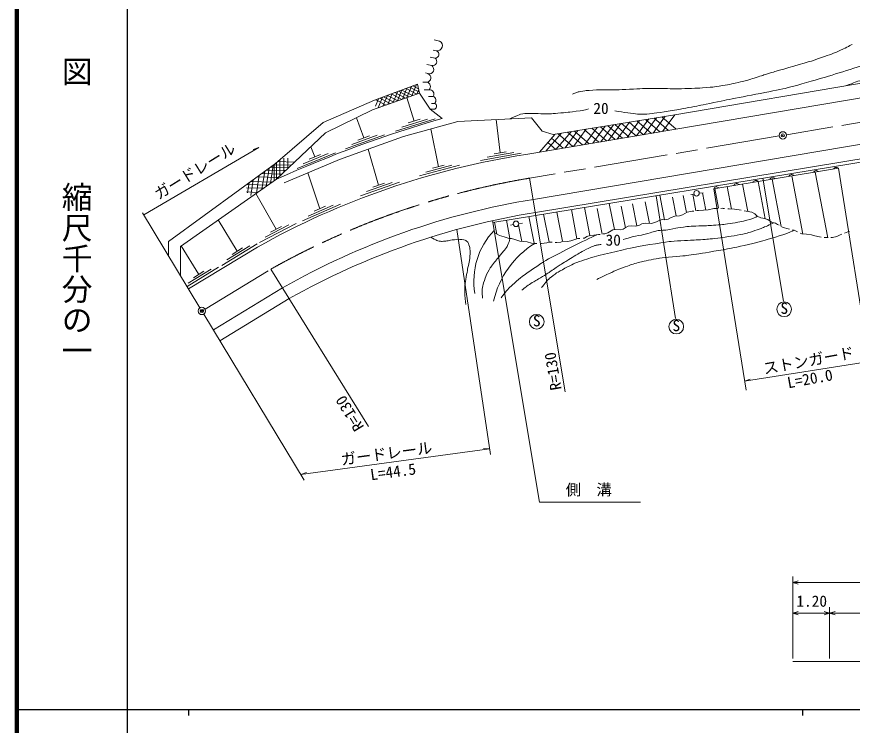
# Model space of a CAD drawing. Units: millimetres, scale not verified. Extents: x 40000 to 680000, y 20000 to 380000.
# Drawn here: x 40000 to 176094, y 202409 to 317883 of the extents above; entities that cross this region are included whole.
import ezdxf
from ezdxf.enums import TextEntityAlignment as Align

# ---------------------------------------------------------------- set-up
doc = ezdxf.new("R2010")
doc.units = ezdxf.units.MM
doc.header["$LTSCALE"] = 1000
doc.header["$PDMODE"] = 32
doc.header["$PDSIZE"] = 500
doc.linetypes.add('CHAIN', pattern=[18.5, 12, -1.5, 3.5, -1.5])
for name, color, linetype, lineweight in [('M-BGD', 7, 'Continuous', 13), ('M-BMK', 2, 'CHAIN', 13), ('M-STR-HTXT', 7, 'Continuous', 13), ('M-TTL', 2, 'Continuous', 140), ('M-TTL-BAND', 7, 'Continuous', 25), ('M-WORK', 1, 'Continuous', 13)]:
    doc.layers.add(name, color=color, linetype=linetype, lineweight=lineweight)
doc.layers.add('M-OTRS', color=6, linetype='Continuous')
doc.styles.add('@ＭＳ ゴシック', font='')
doc.styles.add('ＭＳ ゴシック', font='')
doc.styles.get('@ＭＳ ゴシック').set_extended_font_data('@MS Gothic')
doc.styles.get('ＭＳ ゴシック').set_extended_font_data('MS Gothic')

msp = doc.modelspace()

# ---------------------------------------------------------------- linework, layer by layer
at = {"layer": 'M-BGD'}
for centre in [(164778, 298543), (70161, 269930)]:
    msp.add_circle(centre, 600, dxfattribs=at)
msp.add_point((164778, 298543), dxfattribs=at)
at = {"layer": 'M-BMK'}
for p, q in [((191168, 303002), (165370, 298643)), ((164187, 298443), (123540, 291575)), ((70674, 270241), (81408, 276754))]:
    msp.add_line(p, q, dxfattribs=at)
msp.add_arc((144860, 163673), 129667, 99.46347, 119.29743, dxfattribs=at)
at = {"layer": 'M-OTRS'}
msp.add_point((70161, 269930), dxfattribs=at)
at = {"layer": 'M-STR-HTXT'}
for p, q in [((79460, 296588), (60705, 285585)), ((79460, 296588), (78535, 296255)), ((179139, 260149), (173842, 293181)), ((158786, 257034), (153525, 289843)), ((117148, 246524), (111670, 283195)), ((117010, 247448), (116028, 247498))]:
    msp.add_line(p, q, dxfattribs=at)
for points in [[(141595, 238755), (125156, 238755), (117515, 284650)], [(178895, 261671), (158553, 258487), (159478, 258818)], [(117010, 247448), (86250, 243291), (87183, 243604)]]:
    msp.add_lwpolyline(points, dxfattribs=at)
at = {"layer": 'M-TTL'}
msp.add_line((40000, 380000), (40000, 20000), dxfattribs=at)
at = {"layer": 'M-TTL-BAND'}
for p, q in [((58000, 370000), (58000, 20000)), ((40000, 205000), (579000, 205000)), ((68000, 205000), (68000, 204000)), ((168000, 205000), (168000, 204000))]:
    msp.add_line(p, q, dxfattribs=at)
at = {"layer": 'M-WORK'}
for p, q in [((108002, 314097), (108881, 313918)), ((107833, 312435), (108367, 312326)), ((107327, 311307), (108156, 311138)), ((106807, 310118), (107591, 309912)), ((196005, 310187), (147193, 301918)), ((106555, 308733), (106974, 308600)), ((102826, 304443), (103560, 306243)), ((103567, 304709), (104306, 306522)), ((105593, 305572), (103999, 306407)), ((104369, 304997), (105114, 306823)), ((105445, 306139), (104544, 306610)), ((106132, 307211), (106837, 307211)), ((194104, 307448), (122899, 295416)), ((99654, 303305), (100365, 305049)), ((102073, 304173), (100386, 305057)), ((100461, 303594), (101178, 305353)), ((102734, 304410), (101036, 305299)), ((101288, 303891), (102012, 305664)), ((103299, 304613), (101592, 305507)), ((102024, 304155), (102753, 305941)), ((103886, 304824), (102169, 305723)), ((104456, 305028), (102730, 305932)), ((105163, 305282), (103425, 306192)), ((105163, 305282), (105471, 306037)), ((106383, 305958), (107163, 305958)), ((107069, 304898), (107826, 304898)), ((98441, 303301), (98936, 304515)), ((100170, 303490), (98515, 304357)), ((98846, 303015), (99551, 304745)), ((100821, 303723), (99154, 304596)), ((101438, 303945), (99762, 304823)), ((104732, 300863), (103531, 304696)), ((107575, 303742), (108077, 303742)), ((107356, 302831), (108077, 302831)), ((96516, 298123), (95323, 301418)), ((108140, 301239), (101719, 299227)), ((106930, 301206), (102732, 299890)), ((105686, 301162), (103778, 300563)), ((118751, 295702), (118105, 301121)), ((139430, 298210), (141441, 300973)), ((140938, 298464), (142943, 301220)), ((143375, 298876), (141022, 300904)), ((142192, 298676), (144192, 301425)), ((144747, 299108), (142400, 301130)), ((143645, 298922), (145639, 301663)), ((146143, 299344), (143802, 301361)), ((147383, 299553), (145048, 301565)), ((145205, 299185), (147193, 301918)), ((108681, 293442), (107450, 299601)), ((191774, 299528), (124146, 288100)), ((130696, 296734), (132741, 299544)), ((134800, 297427), (132465, 299439)), ((132506, 297039), (134543, 299840)), ((136059, 297640), (133672, 299697)), ((133810, 297260), (135842, 300053)), ((137473, 297879), (135092, 299930)), ((135152, 297487), (137179, 300273)), ((138641, 298076), (136265, 300123)), ((136371, 297693), (138394, 300472)), ((139769, 298267), (137399, 300309)), ((137801, 297934), (139818, 300706)), ((140891, 298456), (138526, 300494)), ((142087, 298659), (139728, 300691)), ((99904, 298648), (93577, 296358)), ((98697, 298562), (94560, 297064)), ((97456, 298464), (95576, 297783)), ((125147, 295796), (127636, 298705)), ((126188, 295972), (128672, 298875)), ((129022, 296451), (127114, 298095)), ((127822, 296248), (130299, 299143)), ((130602, 296718), (128190, 298796)), ((129332, 296503), (131382, 299320)), ((132129, 296976), (129724, 299048)), ((133259, 297167), (130859, 299235)), ((124473, 285987), (192196, 297113)), ((127822, 296248), (126505, 297383)), ((91916, 295705), (85696, 293141)), ((90714, 295566), (86646, 293890)), ((89479, 295414), (87630, 294652)), ((88555, 295033), (87879, 296672)), ((98953, 290427), (97270, 296289)), ((122179, 295666), (115563, 294440)), ((120974, 295779), (116648, 294977)), ((117567, 284341), (192282, 296615)), ((119734, 295885), (117767, 295520)), ((82326, 294120), (82326, 291404)), ((85252, 294180), (82497, 294266)), ((82878, 294593), (82878, 291928)), ((83488, 294850), (83488, 292506)), ((84137, 294846), (84137, 293122)), ((79923, 289724), (80390, 292686)), ((80639, 290225), (81110, 293211)), ((83792, 292795), (80672, 292892)), ((84286, 293263), (81308, 293356)), ((81318, 290700), (81792, 293709)), ((84725, 293680), (81875, 293769)), ((81953, 293826), (81953, 291143)), ((112101, 293675), (105602, 291934)), ((110891, 293693), (106641, 292554)), ((109646, 293701), (107715, 293183)), ((153525, 289843), (173842, 293181)), ((78108, 288753), (78511, 291317)), ((79042, 289108), (79504, 292040)), ((82623, 291686), (79165, 291794)), ((83186, 292219), (79890, 292322)), ((89372, 286583), (87394, 292452)), ((129351, 256771), (123540, 291575)), ((164894, 271549), (161547, 291566)), ((163031, 291405), (164518, 283676)), ((166240, 291932), (168064, 282454)), ((170033, 292555), (172088, 281874)), ((80900, 290407), (77412, 290516)), ((80216, 289929), (77419, 290017)), ((77614, 289175), (77878, 290856)), ((81645, 290928), (78128, 291038)), ((102344, 290928), (96002, 288682)), ((101137, 290851), (96989, 289382)), ((99895, 290761), (98010, 290094)), ((155704, 290201), (156407, 286545)), ((158219, 290614), (159079, 286145)), ((160741, 291028), (161908, 284966)), ((79259, 289260), (77417, 289317)), ((82244, 283240), (78960, 289051)), ((147276, 268726), (144147, 288707)), ((144752, 288807), (145526, 284784)), ((148552, 288753), (149088, 285971)), ((149816, 288920), (150298, 288985)), ((150103, 288959), (150622, 286262)), ((151180, 289105), (151796, 289189)), ((151689, 289175), (152227, 286381)), ((153693, 289870), (154312, 286655)), ((92713, 287349), (86567, 284612)), ((91516, 287177), (87496, 285387)), ((136522, 287455), (137343, 283189)), ((140307, 287413), (141001, 283802)), ((142378, 287739), (143061, 284194)), ((146818, 288452), (147402, 285416)), ((60492, 285937), (69850, 270444)), ((90285, 286990), (88458, 286177)), ((127990, 286053), (128904, 281306)), ((130335, 286438), (131250, 281683)), ((132466, 286788), (133340, 282247)), ((134547, 286651), (135355, 282453)), ((138476, 286992), (139151, 283482)), ((149197, 286016), (148422, 285594)), ((150033, 286174), (149197, 286016)), ((150287, 286211), (150033, 286174)), ((151036, 286319), (150782, 286283)), ((151845, 286370), (151036, 286319)), ((152621, 286404), (151845, 286370)), ((153548, 286623), (152621, 286404)), ((153917, 286645), (153548, 286623)), ((154191, 286648), (153917, 286645)), ((154965, 286657), (154691, 286654)), ((155038, 286653), (154965, 286657)), ((155302, 286628), (155038, 286653)), ((156064, 286555), (155800, 286581)), ((156907, 286522), (156064, 286555)), ((157646, 286402), (156907, 286522)), ((157978, 286343), (157646, 286402)), ((158802, 286197), (158470, 286255)), ((159706, 286016), (158802, 286197)), ((160229, 285746), (159706, 286016)), ((75927, 279679), (72824, 284762)), ((119774, 284703), (120342, 281749)), ((123431, 285304), (124269, 280951)), ((125821, 285697), (126698, 281142)), ((144779, 284751), (143953, 284329)), ((145116, 284818), (144779, 284751)), ((145538, 284785), (145116, 284818)), ((146094, 284886), (145538, 284785)), ((146600, 285173), (146094, 284886)), ((147207, 285392), (146600, 285173)), ((147933, 285459), (147207, 285392)), ((148422, 285594), (147933, 285459)), ((160617, 285375), (160229, 285746)), ((161190, 285088), (160617, 285375)), ((161528, 285038), (161190, 285088)), ((162354, 284852), (161528, 285038)), ((162924, 284404), (162354, 284852)), ((85533, 284208), (79565, 281101)), ((84348, 283963), (80445, 281931)), ((83131, 283702), (81357, 282778)), ((117834, 284384), (118204, 282461)), ((120417, 283925), (120898, 283999)), ((121743, 283962), (122264, 281257)), ((121778, 284134), (122392, 284229)), ((137115, 283149), (136265, 282646)), ((137536, 283199), (137115, 283149)), ((138295, 283149), (137536, 283199)), ((138801, 283233), (138295, 283149)), ((139104, 283452), (138801, 283233)), ((139577, 283722), (139104, 283452)), ((140099, 283807), (139577, 283722)), ((140774, 283773), (140099, 283807)), ((141347, 283874), (140774, 283773)), ((141803, 284110), (141347, 283874)), ((142342, 284211), (141803, 284110)), ((143312, 284194), (142342, 284211)), ((143953, 284329), (143312, 284194)), ((163585, 284238), (162924, 284404)), ((163927, 284042), (163585, 284238)), ((164161, 283905), (163927, 284042)), ((164825, 283515), (164592, 283652)), ((165628, 283310), (164825, 283515)), ((165877, 283250), (165628, 283310)), ((166612, 283075), (166363, 283135)), ((118636, 282237), (117847, 282656)), ((119412, 282001), (118636, 282237)), ((120188, 281765), (119412, 282001)), ((120593, 281731), (120188, 281765)), ((121149, 281596), (120593, 281731)), ((131386, 281715), (130745, 281529)), ((131473, 281726), (131386, 281715)), ((131737, 281749), (131473, 281726)), ((132499, 281816), (132235, 281792)), ((132853, 282086), (132499, 281816)), ((133376, 282254), (132853, 282086)), ((134005, 282292), (133376, 282254)), ((134763, 282380), (134005, 282292)), ((135021, 282413), (134763, 282380)), ((135775, 282511), (135517, 282478)), ((136265, 282646), (135775, 282511)), ((166927, 282936), (166612, 283075)), ((167172, 282819), (166927, 282936)), ((167869, 282486), (167623, 282603)), ((168645, 282418), (167869, 282486)), ((169437, 282334), (168645, 282418)), ((169977, 282149), (169437, 282334)), ((170774, 282015), (169977, 282149)), ((171030, 281980), (170774, 282015)), ((171782, 281879), (171526, 281913)), ((171825, 281876), (171782, 281879)), ((172085, 281885), (171825, 281876)), ((172844, 281912), (172584, 281903)), ((173552, 282081), (172844, 281912)), ((174136, 282324), (173552, 282081)), ((174381, 282426), (174136, 282324)), ((175087, 282722), (174842, 282619)), ((175374, 282799), (175087, 282722)), ((175638, 282867), (175374, 282799)), ((69648, 275869), (66793, 280546)), ((79143, 280868), (73400, 277363)), ((77977, 280543), (74221, 278251)), ((121942, 281293), (121149, 281596)), ((122465, 281242), (121942, 281293)), ((123139, 281175), (122465, 281242)), ((123864, 280972), (123139, 281175)), ((124466, 280945), (123864, 280972)), ((124733, 280943), (124466, 280945)), ((125500, 280939), (125233, 280940)), ((126343, 281023), (125500, 280939)), ((126681, 281141), (126343, 281023)), ((126948, 281138), (126681, 281141)), ((127222, 281125), (126948, 281138)), ((127996, 281091), (127722, 281103)), ((128620, 281158), (127996, 281091)), ((128924, 281310), (128620, 281158)), ((129699, 281242), (128924, 281310)), ((130273, 281360), (129699, 281242)), ((130745, 281529), (130273, 281360)), ((67980, 273524), (79228, 280348)), ((76781, 280200), (75074, 279158)), ((72863, 277058), (67743, 273933)), ((71698, 276733), (67942, 274441)), ((70502, 276390), (68794, 275348)), ((97295, 251076), (81408, 276754)), ((72029, 266837), (83309, 273681)), ((73088, 265084), (84387, 271939)), ((70471, 269416), (86802, 242378)), ((166399, 213294), (166399, 226680)), ((166399, 225680), (167299, 225930)), ((166399, 225680), (217399, 225680)), ((166399, 225680), (167299, 225430)), ((166399, 220680), (167299, 220930)), ((166399, 220680), (172399, 220680)), ((166399, 220680), (167299, 220430)), ((172399, 220680), (171499, 220930)), ((172399, 220680), (171499, 220430)), ((172399, 213294), (172399, 221680)), ((172399, 220680), (173299, 220930)), ((172399, 220680), (187399, 220680)), ((172399, 220680), (173299, 220430)), ((166399, 212794), (172399, 212794)), ((172399, 212794), (187399, 212794))]:
    msp.add_line(p, q, dxfattribs=at)
for points in [[(64705, 278963), (64705, 281252), (82161, 293978), (89900, 300618), (98301, 304277), (105252, 306875), (105626, 305448), (107356, 302831), (109293, 301297)], [(105626, 305448), (97928, 302685), (90316, 298983), (82326, 291404), (66665, 280456), (66665, 275718)], [(83543, 290830), (92559, 294626), (97270, 296289), (102997, 298353), (111837, 300832), (123827, 301386), (125576, 299252), (127370, 298661), (147193, 301918)]]:
    msp.add_lwpolyline(points, dxfattribs=at)
for centre, radius in [((150730, 289112), 450), ((121328, 284133), 450), ((165001, 270207), 1200), ((124695, 268170), 1200), ((147416, 267384), 1200)]:
    msp.add_circle(centre, radius, dxfattribs=at)
for centre, radius, start, end in [((108494, 313164), 848, 261.37039, 62.86418), ((108178, 311747), 609, 267.9977, 71.87101), ((107722, 310595), 695, 259.10092, 51.37797), ((107196, 309296), 731, 252.20602, 57.36476), ((106729, 307923), 720, 278.58697, 70.18792), ((106646, 306492), 744, 314.12941, 75.12516), ((107265, 305284), 681, 325.47929, 98.53147), ((107556, 304234), 717, 316.67264, 67.85328), ((107889, 303286), 493, 292.44812, 67.55188), ((164842, 108172), 200956, 106.04702, 114.24362), ((142679, 167267), 129667, 98.77459, 119.29743), ((170236, 292305), 500, 43.36918, 155.29009), ((173479, 292837), 500, 43.36918, 155.29009), ((163141, 291151), 500, 41.71695, 156.94232), ((166217, 291657), 500, 41.71695, 156.94232), ((153985, 289647), 500, 41.71695, 156.94232), ((157280, 290188), 500, 41.71695, 156.94232), ((160368, 290696), 500, 41.71695, 156.94232), ((143322, 168752), 120879, 99.12776, 119.76672), ((143785, 166660), 120879, 99.19301, 119.4314), ((126257, 274841), 11800, 135.91176, 189.96532), ((132237, 268233), 14940, 121.68331, 167.17674)]:
    msp.add_arc(centre, radius, start, end, dxfattribs=at)
for points, knots in [([(192971, 316070), (190122, 314824), (181476, 311321), (178564, 310233), (176985, 309643), (172145, 308174), (170532, 307688), (169468, 307367), (166261, 306446), (165177, 306201), (163278, 305771), (157534, 304698), (155625, 304317), (154784, 304149), (152267, 303625), (151427, 303457), (150813, 303334), (148969, 302974), (148353, 302862), (147864, 302773), (146393, 302529), (145902, 302451), (145487, 302386), (144241, 302197), (143824, 302144), (143528, 302107), (142636, 302016), (142337, 302003), (142092, 301992), (141353, 301998), (141109, 302026), (140374, 302111), (138855, 302318), (137392, 302518)], [0, 0, 0, 0, 1, 1, 1, 2, 2, 2, 3, 3, 3, 4, 4, 4, 5, 5, 5, 6, 6, 6, 7, 7, 7, 8, 8, 8, 9, 9, 9, 10, 10, 10, 11, 11, 11, 11]), ([(224216, 316107), (223779, 316102), (222471, 316020), (222037, 315970), (220898, 315840), (217490, 315370), (216354, 315211), (216141, 315181), (215505, 315057), (215292, 315026), (215150, 315005), (214723, 314965), (214580, 314955), (214525, 314951), (214357, 314952), (214302, 314955), (213687, 314986), (211844, 315096), (211230, 315126), (210602, 315158), (208718, 315243), (208090, 315268), (207665, 315285), (206390, 315346), (205965, 315339), (205254, 315327), (203123, 315229), (202414, 315169), (201764, 315114), (199819, 314893), (199179, 314768), (198154, 314567), (195092, 313869), (194099, 313545), (192439, 313003), (187582, 311036), (185939, 310447), (185354, 310237), (183551, 309758), (182964, 309555), (182695, 309461), (181931, 309068), (181666, 308964), (181095, 308742), (179364, 308126), (178785, 307925), (178339, 307771), (176984, 307359), (176542, 307194), (176251, 307084), (175737, 306883), (175174, 306658)], [0, 0, 0, 0, 1, 1, 1, 2, 2, 2, 3, 3, 3, 4, 4, 4, 5, 5, 5, 6, 6, 6, 7, 7, 7, 8, 8, 8, 9, 9, 9, 10, 10, 10, 11, 11, 11, 12, 12, 12, 13, 13, 13, 14, 14, 14, 15, 15, 15, 16, 16, 16, 17, 17, 17, 17]), ([(176066, 313375), (175721, 313178), (174663, 312628), (174304, 312459), (173988, 312310), (173018, 311906), (172690, 311784), (172049, 311547), (170115, 310866), (169462, 310664), (168318, 310310), (164859, 309341), (163710, 309004), (163266, 308873), (161938, 308464), (161497, 308326), (161074, 308194), (159813, 307779), (159389, 307651), (159094, 307563), (158204, 307318), (157905, 307247), (157542, 307160), (156449, 306931), (156083, 306859), (155801, 306803), (154951, 306653), (154667, 306606), (154415, 306564), (153658, 306443), (153404, 306416), (152974, 306371), (151679, 306264), (151247, 306244), (150493, 306209), (148231, 306147), (147477, 306140), (146876, 306134), (145071, 306179), (144469, 306181), (143956, 306183), (142416, 306173), (141903, 306157), (141066, 306131), (138556, 305993), (137718, 305971), (137152, 305956), (135451, 305985), (134885, 305971), (134460, 305960), (133186, 305887), (132763, 305846), (132530, 305824), (131834, 305707), (131605, 305656), (131459, 305623), (131033, 305480), (130894, 305427), (130806, 305394), (130677, 305343), (130527, 305284)], [0, 0, 0, 0, 1, 1, 1, 2, 2, 2, 3, 3, 3, 4, 4, 4, 5, 5, 5, 6, 6, 6, 7, 7, 7, 8, 8, 8, 9, 9, 9, 10, 10, 10, 11, 11, 11, 12, 12, 12, 13, 13, 13, 14, 14, 14, 15, 15, 15, 16, 16, 16, 17, 17, 17, 18, 18, 18, 19, 19, 19, 20, 20, 20, 20]), ([(133143, 302845), (132800, 302759), (132390, 302648), (132208, 302617), (131786, 302543), (130510, 302379), (130083, 302333), (129490, 302270), (127705, 302112), (127109, 302074), (126821, 302055), (125956, 302045), (125668, 302050), (125371, 302055), (124479, 302113), (124181, 302121), (123950, 302127), (123255, 302142), (123024, 302121), (122781, 302099), (122048, 301995), (121820, 301908), (121524, 301795), (120892, 301501), (120334, 301224)], [0, 0, 0, 0, 1, 1, 1, 2, 2, 2, 3, 3, 3, 4, 4, 4, 5, 5, 5, 6, 6, 6, 7, 7, 7, 8, 8, 8, 8]), ([(138796, 281571), (139111, 281682), (140073, 281965), (140398, 282043), (140735, 282124), (141764, 282283), (142101, 282364), (142372, 282428), (143165, 282694), (143434, 282768), (143638, 282825), (144253, 282992), (144462, 283021), (144777, 283066), (145733, 283095), (146048, 283139), (146378, 283186), (147353, 283419), (147682, 283473), (148054, 283534), (149175, 283688), (149550, 283716), (150160, 283761), (151993, 283801), (152603, 283834), (153116, 283862), (154656, 283958), (155166, 284019), (155743, 284089), (157464, 284376), (158033, 284492), (158382, 284562), (159420, 284823), (159753, 284947), (159933, 285014), (160302, 285187), (160643, 285358)], [0, 0, 0, 0, 1, 1, 1, 2, 2, 2, 3, 3, 3, 4, 4, 4, 5, 5, 5, 6, 6, 6, 7, 7, 7, 8, 8, 8, 9, 9, 9, 10, 10, 10, 11, 11, 11, 12, 12, 12, 12]), ([(125501, 273732), (125626, 273912), (126029, 274432), (126170, 274600), (126288, 274739), (126658, 275144), (126797, 275262), (127014, 275448), (127696, 275970), (127941, 276117), (128471, 276436), (130098, 277335), (130663, 277587), (131207, 277830), (132894, 278424), (133468, 278583), (134753, 278940), (138641, 279895), (139947, 280165), (141202, 280425), (144996, 281071), (146268, 281234), (147028, 281332), (149328, 281423), (150093, 281470), (150607, 281502), (152150, 281585), (152663, 281632), (153267, 281689), (155075, 281896), (155675, 281990), (156339, 282094), (158325, 282458), (158977, 282624), (159487, 282754), (160984, 283270), (161472, 283467), (161833, 283613), (162660, 283990), (163324, 284306)], [0, 0, 0, 0, 1, 1, 1, 2, 2, 2, 3, 3, 3, 4, 4, 4, 5, 5, 5, 6, 6, 6, 7, 7, 7, 8, 8, 8, 9, 9, 9, 10, 10, 10, 11, 11, 11, 12, 12, 12, 13, 13, 13, 13]), ([(134498, 275058), (135101, 275372), (136944, 276247), (137568, 276516), (138041, 276721), (139491, 277261), (139979, 277427), (140365, 277558), (141538, 277908), (141935, 278000), (142487, 278128), (144157, 278448), (144718, 278523), (145548, 278634), (148052, 278829), (148883, 278928), (149449, 278995), (151138, 279257), (151700, 279349), (152737, 279520), (155848, 280036), (156877, 280247), (157810, 280437), (160587, 281104), (161505, 281356), (162340, 281586), (164830, 282338), (165636, 282655), (165852, 282739), (166199, 282896), (166590, 283082)], [0, 0, 0, 0, 1, 1, 1, 2, 2, 2, 3, 3, 3, 4, 4, 4, 5, 5, 5, 6, 6, 6, 7, 7, 7, 8, 8, 8, 9, 9, 9, 10, 10, 10, 10]), ([(113159, 270998), (113103, 271380), (112992, 272534), (112973, 272920), (112961, 273170), (112977, 273920), (113007, 274168), (113071, 274691), (113351, 276247), (113445, 276765), (113486, 276986), (113645, 277640), (113682, 277861), (113726, 278126), (113837, 278925), (113850, 279194), (113861, 279410), (113841, 280061), (113800, 280273), (113765, 280450), (113577, 280965), (113479, 281116), (113416, 281213), (113134, 281435), (113024, 281470), (112817, 281537), (112162, 281611), (111944, 281610), (111689, 281608), (110931, 281495), (110679, 281458), (110520, 281434), (110047, 281326), (109887, 281306), (109743, 281288), (109306, 281262), (109162, 281272), (109011, 281283), (108555, 281341), (108420, 281407), (108219, 281505), (107838, 281722), (107456, 281951)], [0, 0, 0, 0, 1, 1, 1, 2, 2, 2, 3, 3, 3, 4, 4, 4, 5, 5, 5, 6, 6, 6, 7, 7, 7, 8, 8, 8, 9, 9, 9, 10, 10, 10, 11, 11, 11, 12, 12, 12, 13, 13, 13, 14, 14, 14, 14]), ([(115879, 272029), (115836, 272272), (115785, 273013), (115794, 273260), (115802, 273462), (115912, 274060), (115963, 274255), (116034, 274523), (116292, 275315), (116402, 275570), (116523, 275853), (116942, 276678), (117110, 276936), (117308, 277240), (117996, 278087), (118223, 278370), (118434, 278633), (119091, 279405), (119302, 279668), (119421, 279817), (119782, 280262), (119876, 280427), (119965, 280585), (120152, 281099), (120213, 281270), (120246, 281364), (120298, 281661), (120342, 281749), (120342, 281749), (120342, 281749), (120342, 281749)], [0, 0, 0, 0, 1, 1, 1, 2, 2, 2, 3, 3, 3, 4, 4, 4, 5, 5, 5, 6, 6, 6, 7, 7, 7, 8, 8, 8, 9, 9, 9, 10, 10, 10, 10]), ([(118891, 272079), (119141, 272447), (119997, 273476), (120313, 273789), (120729, 274202), (122075, 275337), (122541, 275692), (123111, 276127), (124885, 277340), (125483, 277734), (125764, 277919), (126635, 278435), (126936, 278588), (128396, 279334), (132551, 281457), (134465, 282345)], [0, 0, 0, 0, 1, 1, 1, 2, 2, 2, 3, 3, 3, 4, 4, 4, 5, 5, 5, 5]), ([(122282, 273296), (122403, 273428), (122808, 273785), (122954, 273889), (123262, 274107), (124223, 274703), (124544, 274901), (124972, 275163), (126277, 275918), (126700, 276189), (127006, 276385), (127881, 277036), (128184, 277235), (128492, 277437), (129440, 278003), (129753, 278196), (130165, 278451), (131391, 279235), (131810, 279478), (132056, 279620), (132818, 279999), (133075, 280119), (133287, 280218), (133935, 280493), (134154, 280574), (134248, 280609), (134542, 280681), (134640, 280699), (134748, 280720), (134993, 280739), (135206, 280766)], [0, 0, 0, 0, 1, 1, 1, 2, 2, 2, 3, 3, 3, 4, 4, 4, 5, 5, 5, 6, 6, 6, 7, 7, 7, 8, 8, 8, 9, 9, 9, 10, 10, 10, 10])]:
    msp.add_open_spline(points, degree=3, knots=knots, dxfattribs=at)

# ---------------------------------------------------------------- texts
at = {"layer": 'M-STR-HTXT', "style": 'ＭＳ ゴシック'}
for s, rotation, p in [('ガードレール', 31.871, (69780, 291497)), ('ストンガード', 10.371, (169236, 260421)), ('L=20.0', 10.371, (169458, 257451)), ('ガードレール', 7.671, (100423, 245259)), ('L=44.5', 7.671, (101494, 242281))]:
    msp.add_text(s, height=1833, rotation=rotation, dxfattribs=at).set_placement(p, align=Align.BOTTOM_CENTER)
msp.add_text('側\u3000溝', height=1833, dxfattribs=at).set_placement((133174, 239343), align=Align.BOTTOM_CENTER)
at = {"layer": 'M-TTL-BAND', "style": '@ＭＳ ゴシック'}
for s, p in [('平\u3000\u3000面\u3000\u3000図', (49777, 306475)), ('縮尺千分の一', (49777, 261030))]:
    msp.add_text(s, height=3666, rotation=270, dxfattribs=at).set_placement(p, align=Align.MIDDLE_RIGHT)
at = {"layer": 'M-WORK', "style": 'ＭＳ ゴシック'}
for s, rotation, p in [('20', 359.998, (135167, 301482)), ('30', 359.998, (137155, 280020)), ('R=130', 99.498, (128783, 260341)), ('R=130', 121.498, (95473, 253986))]:
    msp.add_text(s, height=1833, rotation=rotation, dxfattribs=at).set_placement(p, align=Align.BOTTOM_CENTER)
for s, p in [('S', (165010, 268905)), ('S', (124704, 266868)), ('S', (147425, 266082)), ('1.20', (169488, 221180))]:
    msp.add_text(s, height=1833, dxfattribs=at).set_placement(p, align=Align.BOTTOM_CENTER)

doc.saveas('drawing.dxf')
